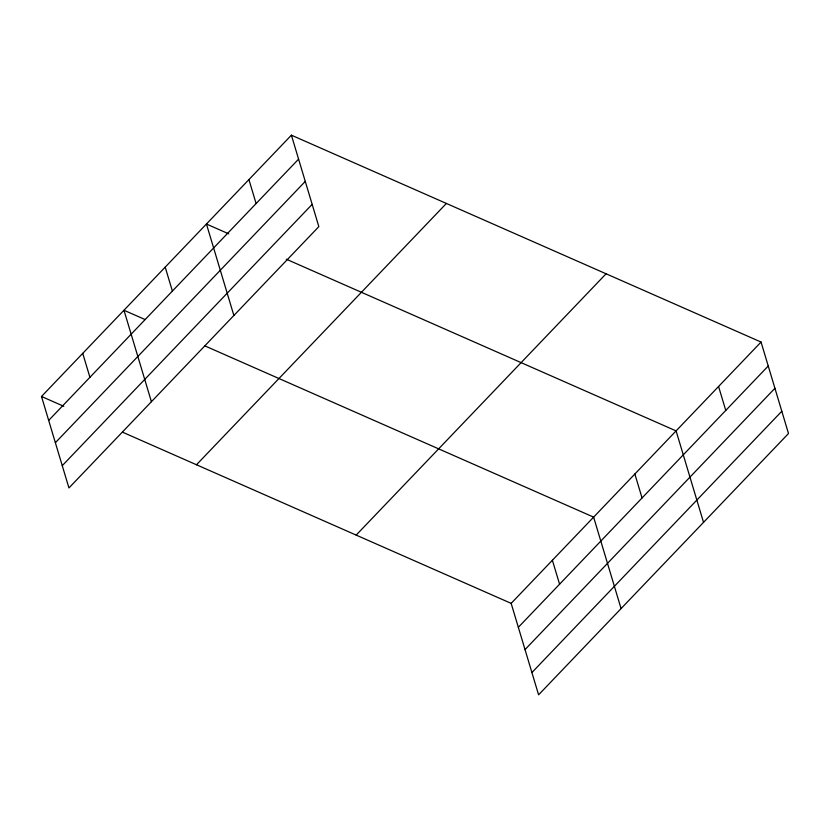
<?xml version="1.0" encoding="UTF-8"?>
<svg xmlns="http://www.w3.org/2000/svg" width="830" height="830" viewBox="0 0 830 830"><rect width="100%" height="100%" fill="white"/><g stroke="black" fill="none" stroke-linecap="round" stroke-linejoin="round"><path stroke-width="1.25" d="M291.403 135.176L318.845 226.632L68.942 487.947L41.5 396.481L291.403 135.176L761.058 342.053L788.5 433.519L538.597 694.824L511.156 603.369L122.518 432.171M48.68 420.426L298.593 159.121M55.371 442.712L305.274 181.397M62.26 465.661L312.163 204.356M196.482 464.759L446.395 203.443M356.174 535.091L606.076 273.786M511.156 603.369L761.058 342.053M518.345 627.314L768.248 365.999M525.027 649.589L774.93 388.284M531.916 672.549L781.818 411.234M228.748 233.842L206.442 224.017L233.873 315.483M286.277 259.188L676.097 430.905L703.529 522.361M145.105 319.56L123.971 310.254L151.413 401.71M204.989 345.934L593.626 517.132L621.068 608.598M41.5 396.481L63.806 406.306M718.573 386.479L725.762 410.425M634.857 474.013L642.047 497.959M552.386 560.25L559.576 584.196M248.917 179.602L256.107 203.547M165.201 267.136L172.391 291.081M82.73 353.373L89.92 377.318"/></g></svg>
